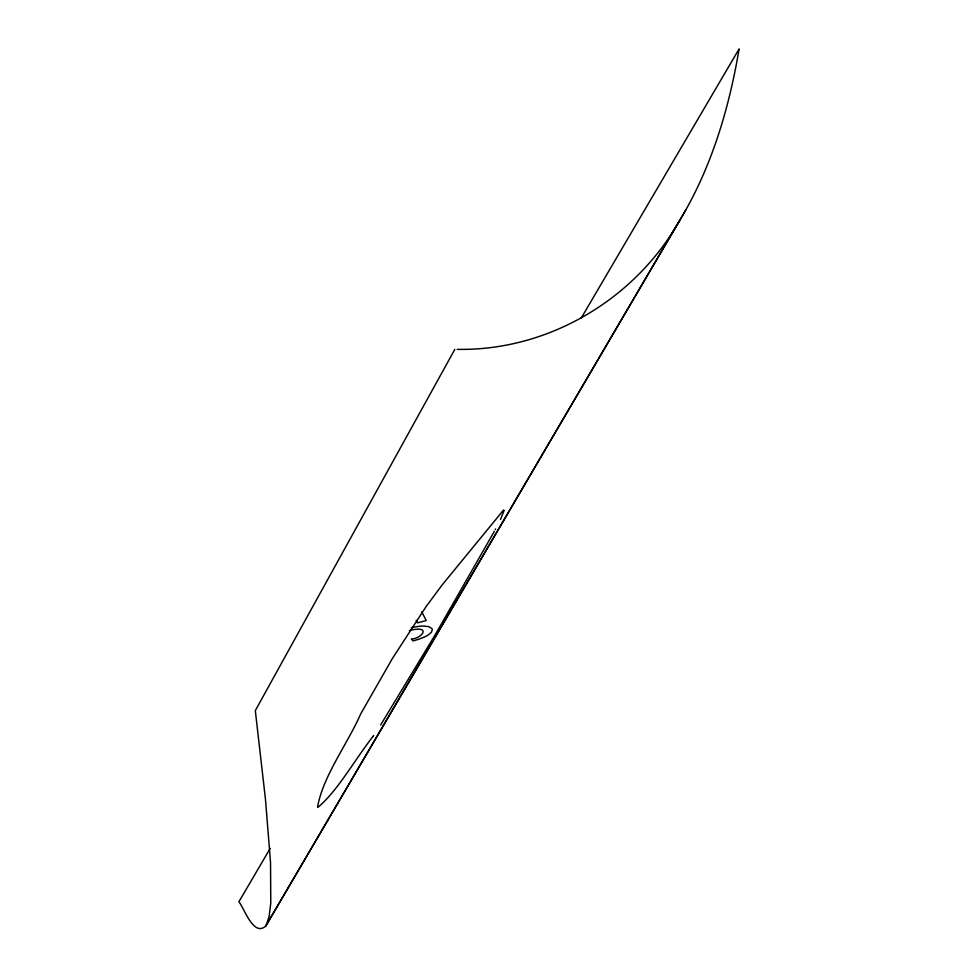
<?xml version="1.0" encoding="UTF-8"?>
<svg xmlns="http://www.w3.org/2000/svg" width="978" height="978" viewBox="0 0 978 978"><rect width="100%" height="100%" fill="white"/><g stroke="black" fill="none" stroke-linecap="round" stroke-linejoin="round"><path stroke-width="1.47" d="M504.135 510.43L500.455 519.526M581.409 317.789L739.111 48.9C728.965 109.353 710.969 169.377 678.769 221.945L266.334 925.041L269.121 916.447L270.772 903.097L270.539 862.572L265.466 799.283L255.319 710.627L454.807 349.39M495.614 528.939L495.284 529.563M494.355 531.298L435.063 634.991L380.601 725.028M266.334 925.041L265.747 926.044L685.664 210.233M270.185 848.427L238.889 901.789C244.268 908.183 253.461 937.071 265.71 926.105M678.769 221.945C634.147 300.075 547.497 351.065 457.227 349.354M373.682 735.505L373.241 736.165M373.156 736.263C355.784 758.195 337.447 791.239 318.07 807.192M503.56 510.003L442.19 584.893L426.017 606.702L392.398 658.487L360.723 713.867C347.789 743.512 323.131 775.774 317.569 806.923M409.354 630.602L411.457 630.04A9.303 2.225 -14.2 0 1 414.696 629.429C430.577 627.216 420.821 638.854 411.335 639.025L413.132 640.945L417.74 639.551A22.58 5.391 -14.2 0 0 424.342 637.02A20.342 4.853 -14.2 0 0 428.376 634.893L431.432 632.24L432.252 629.734A48.215 11.504 -14.2 0 0 431.701 628.389L428.621 626.605L423.034 626.042A18.582 4.425 -14.2 0 0 419.391 626.299L415.418 626.874A19.034 4.535 -14.2 0 0 411.347 627.693M421.726 611.812L426.237 620.541L417.52 622.864L416.188 620.284"/></g></svg>
